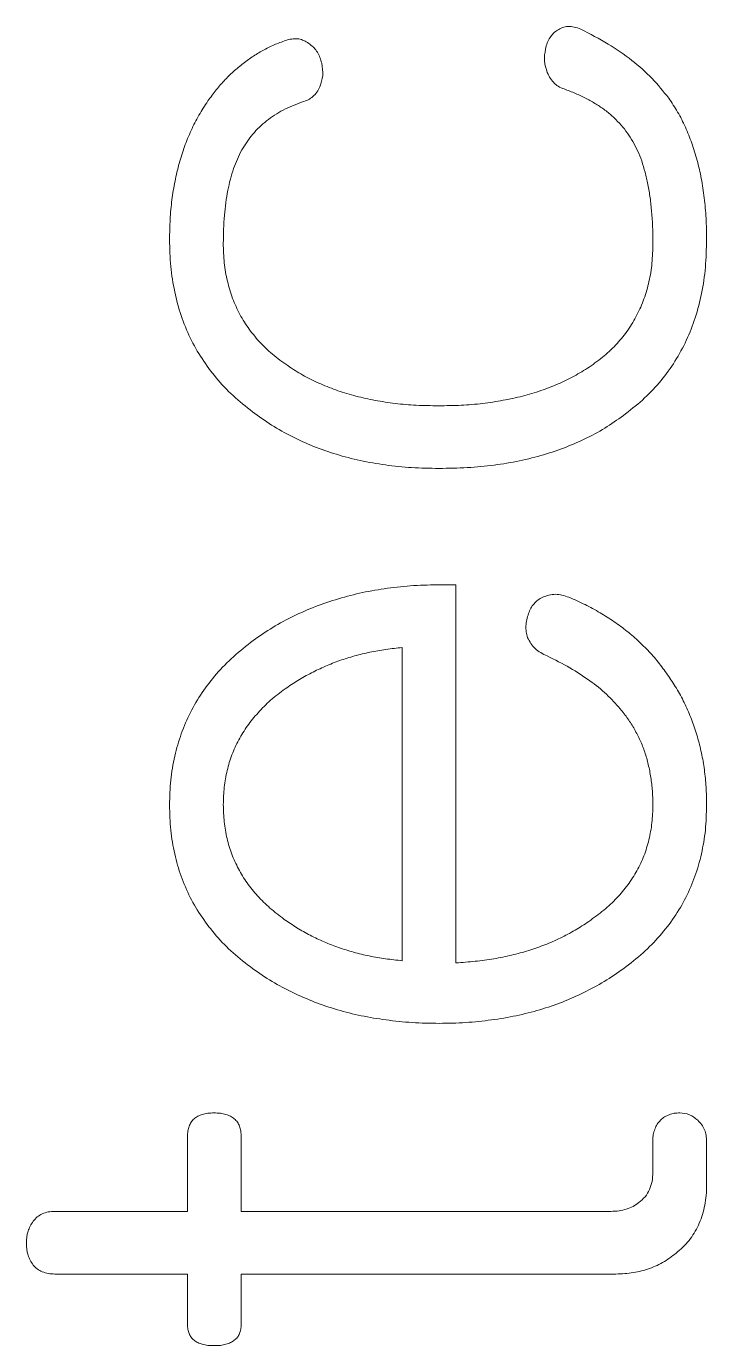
# Model space of a CAD drawing. Header units: millimetres. Extents: x 60229 to 91621, y 21923 to 36546.
# Drawn here: x 69866.133 to 69867.838, y 30043.022 to 30046.328 of the extents above; entities that cross this region are included whole.
import ezdxf

# ---------------------------------------------------------------- set-up
doc = ezdxf.new("R2010")
doc.units = ezdxf.units.MM

# ---------------------------------------------------------------- blocks, each defined once
blk = doc.blocks.new('PS2-40S3P40G-DM')
at = {"color": 7, "linetype": 'Continuous', "lineweight": 0}
for p, q in [((14.6325, 32.402), (14.5943, 32.402)), ((14.6325, 31.4546), (14.6325, 32.402)), ((14.498, 32.245), (14.498, 31.4599)), ((13.9596, 31.0193), (13.9596, 30.8318)), ((14.0942, 30.8318), (14.0942, 31.0193)), ((15.126, 31.0095), (15.126, 30.9296)), ((15.2606, 30.8977), (15.2606, 31.0067)), ((13.9596, 30.8318), (13.6273, 30.8318)), ((15.0209, 30.8318), (14.0942, 30.8318)), ((13.6273, 30.6748), (13.9596, 30.6748)), ((13.9596, 30.6748), (13.9596, 30.5489)), ((14.0942, 30.5489), (14.0942, 30.6748)), ((14.0942, 30.6748), (15.0335, 30.6748))]:
    blk.add_line(p, q, dxfattribs=at)
for points, knots in [([(14.8569, 33.7447), (14.8582, 33.7499), (14.8606, 33.7599), (14.8677, 33.773), (14.8758, 33.7844), (14.8833, 33.7895), (14.887, 33.792)], [0, 0, 0, 0, 0.278941, 0.531818, 0.770172, 1, 1, 1, 1]), ([(14.8569, 33.7447), (14.8582, 33.7499), (14.8606, 33.7599), (14.8677, 33.773), (14.8758, 33.7844), (14.8833, 33.7895), (14.887, 33.792)], [0, 0, 0, 0, 0.278941, 0.531818, 0.770172, 1, 1, 1, 1]), ([(14.887, 33.792), (14.891, 33.7944), (14.8991, 33.7992), (14.9136, 33.8019), (14.9293, 33.8002), (14.9396, 33.7965), (14.9452, 33.7945)], [0, 0, 0, 0, 0.226681, 0.461626, 0.710356, 1, 1, 1, 1]), ([(14.887, 33.792), (14.891, 33.7944), (14.8991, 33.7992), (14.9136, 33.8019), (14.9293, 33.8002), (14.9396, 33.7965), (14.9452, 33.7945)], [0, 0, 0, 0, 0.226681, 0.461626, 0.710356, 1, 1, 1, 1]), ([(14.9452, 33.7945), (14.9684, 33.7825), (15.013, 33.7594), (15.0731, 33.718), (15.1246, 33.6729), (15.1522, 33.6385), (15.1656, 33.6217)], [0, 0, 0, 0, 0.276796, 0.532602, 0.772244, 1, 1, 1, 1]), ([(14.9452, 33.7945), (14.9684, 33.7825), (15.013, 33.7594), (15.0731, 33.718), (15.1246, 33.6729), (15.1522, 33.6385), (15.1656, 33.6217)], [0, 0, 0, 0, 0.276796, 0.532602, 0.772244, 1, 1, 1, 1]), ([(14.0108, 33.6147), (14.0177, 33.624), (14.0313, 33.6425), (14.0536, 33.6679), (14.0772, 33.691), (14.1023, 33.7112), (14.1281, 33.7297), (14.1555, 33.745), (14.1837, 33.7587), (14.2037, 33.7653), (14.2137, 33.7686)], [0, 0, 0, 0, 0.134048, 0.265231, 0.39137, 0.515252, 0.637464, 0.757301, 0.878199, 1, 1, 1, 1]), ([(14.0108, 33.6147), (14.0177, 33.624), (14.0313, 33.6425), (14.0536, 33.6679), (14.0772, 33.691), (14.1023, 33.7112), (14.1281, 33.7297), (14.1555, 33.745), (14.1837, 33.7587), (14.2037, 33.7653), (14.2137, 33.7686)], [0, 0, 0, 0, 0.134048, 0.265231, 0.39137, 0.515252, 0.637464, 0.757301, 0.878199, 1, 1, 1, 1]), ([(14.2137, 33.7686), (14.2185, 33.7693), (14.2278, 33.7708), (14.2419, 33.77), (14.2548, 33.7647), (14.2624, 33.7594), (14.2663, 33.7566)], [0, 0, 0, 0, 0.258889, 0.5040605, 0.7461682, 1, 1, 1, 1]), ([(14.2137, 33.7686), (14.2185, 33.7693), (14.2278, 33.7708), (14.2419, 33.77), (14.2548, 33.7647), (14.2624, 33.7594), (14.2663, 33.7566)], [0, 0, 0, 0, 0.258889, 0.5040605, 0.7461682, 1, 1, 1, 1]), ([(14.2663, 33.7566), (14.2699, 33.7537), (14.2772, 33.748), (14.2858, 33.7367), (14.292, 33.7236), (14.2947, 33.7142), (14.2961, 33.7093)], [0, 0, 0, 0, 0.24346, 0.483889, 0.736224, 1, 1, 1, 1]), ([(14.2663, 33.7566), (14.2699, 33.7537), (14.2772, 33.748), (14.2858, 33.7367), (14.292, 33.7236), (14.2947, 33.7142), (14.2961, 33.7093)], [0, 0, 0, 0, 0.24346, 0.483889, 0.736224, 1, 1, 1, 1]), ([(14.8614, 33.6858), (14.8583, 33.6955), (14.852, 33.7147), (14.8553, 33.7347), (14.8569, 33.7447)], [0, 0, 0, 0, 0.5002575, 1, 1, 1, 1]), ([(14.8614, 33.6858), (14.8583, 33.6955), (14.852, 33.7147), (14.8553, 33.7347), (14.8569, 33.7447)], [0, 0, 0, 0, 0.5002575, 1, 1, 1, 1]), ([(14.2961, 33.7093), (14.2978, 33.6989), (14.301, 33.6787), (14.2946, 33.6594), (14.2915, 33.6501)], [0, 0, 0, 0, 0.519835, 1, 1, 1, 1]), ([(14.2961, 33.7093), (14.2978, 33.6989), (14.301, 33.6787), (14.2946, 33.6594), (14.2915, 33.6501)], [0, 0, 0, 0, 0.519835, 1, 1, 1, 1]), ([(14.907, 33.6431), (14.902, 33.645), (14.8921, 33.6487), (14.8791, 33.6581), (14.8687, 33.6708), (14.8639, 33.6807), (14.8614, 33.6858)], [0, 0, 0, 0, 0.247909, 0.488834, 0.735434, 1, 1, 1, 1]), ([(14.907, 33.6431), (14.902, 33.645), (14.8921, 33.6487), (14.8791, 33.6581), (14.8687, 33.6708), (14.8639, 33.6807), (14.8614, 33.6858)], [0, 0, 0, 0, 0.247909, 0.488834, 0.735434, 1, 1, 1, 1]), ([(14.2915, 33.6501), (14.2892, 33.6454), (14.2846, 33.6363), (14.2744, 33.6252), (14.2621, 33.6167), (14.2526, 33.6137), (14.2477, 33.6122)], [0, 0, 0, 0, 0.261462, 0.505383, 0.745074, 1, 1, 1, 1]), ([(14.2915, 33.6501), (14.2892, 33.6454), (14.2846, 33.6363), (14.2744, 33.6252), (14.2621, 33.6167), (14.2526, 33.6137), (14.2477, 33.6122)], [0, 0, 0, 0, 0.261462, 0.505383, 0.745074, 1, 1, 1, 1]), ([(15.0759, 33.513), (15.0715, 33.5201), (15.0626, 33.5344), (15.0468, 33.5544), (15.0286, 33.5727), (15.0088, 33.59), (14.9864, 33.6055), (14.9618, 33.6192), (14.9355, 33.6326), (14.9166, 33.6395), (14.907, 33.6431)], [0, 0, 0, 0, 0.115179, 0.232066, 0.349295, 0.470277, 0.593959, 0.723722, 0.858326, 1, 1, 1, 1]), ([(15.0759, 33.513), (15.0715, 33.5201), (15.0626, 33.5344), (15.0468, 33.5544), (15.0286, 33.5727), (15.0088, 33.59), (14.9864, 33.6055), (14.9618, 33.6192), (14.9355, 33.6326), (14.9166, 33.6395), (14.907, 33.6431)], [0, 0, 0, 0, 0.115179, 0.232066, 0.349295, 0.470277, 0.593959, 0.723722, 0.858326, 1, 1, 1, 1]), ([(13.9147, 33.267), (13.915, 33.284), (13.9155, 33.3173), (13.92, 33.3663), (13.9278, 33.4131), (13.9383, 33.4577), (13.9516, 33.5004), (13.968, 33.5407), (13.9877, 33.5789), (14.0031, 33.6028), (14.0108, 33.6147)], [0, 0, 0, 0, 0.138817, 0.273372, 0.402382, 0.527265, 0.648637, 0.767528, 0.883951, 1, 1, 1, 1]), ([(13.9147, 33.267), (13.915, 33.284), (13.9155, 33.3173), (13.92, 33.3663), (13.9278, 33.4131), (13.9383, 33.4577), (13.9516, 33.5004), (13.968, 33.5407), (13.9877, 33.5789), (14.0031, 33.6028), (14.0108, 33.6147)], [0, 0, 0, 0, 0.138817, 0.273372, 0.402382, 0.527265, 0.648637, 0.767528, 0.883951, 1, 1, 1, 1]), ([(14.2477, 33.6122), (14.2313, 33.6059), (14.1995, 33.5937), (14.1575, 33.5659), (14.1216, 33.5325), (14.1043, 33.5053), (14.0956, 33.4917)], [0, 0, 0, 0, 0.265133, 0.514044, 0.756431, 1, 1, 1, 1]), ([(14.2477, 33.6122), (14.2313, 33.6059), (14.1995, 33.5937), (14.1575, 33.5659), (14.1216, 33.5325), (14.1043, 33.5053), (14.0956, 33.4917)], [0, 0, 0, 0, 0.265133, 0.514044, 0.756431, 1, 1, 1, 1]), ([(15.1656, 33.6217), (15.1734, 33.6102), (15.1889, 33.5869), (15.2081, 33.549), (15.2242, 33.5085), (15.2374, 33.4653), (15.2481, 33.4196), (15.2552, 33.371), (15.26, 33.3199), (15.2604, 33.2849), (15.2606, 33.267)], [0, 0, 0, 0, 0.1115574, 0.2246006, 0.3409803, 0.4619429, 0.5873032, 0.718463, 0.8561896, 1, 1, 1, 1]), ([(15.1656, 33.6217), (15.1734, 33.6102), (15.1889, 33.5869), (15.2081, 33.549), (15.2242, 33.5085), (15.2374, 33.4653), (15.2481, 33.4196), (15.2552, 33.371), (15.26, 33.3199), (15.2604, 33.2849), (15.2606, 33.267)], [0, 0, 0, 0, 0.1115574, 0.2246006, 0.3409803, 0.4619429, 0.5873032, 0.718463, 0.8561896, 1, 1, 1, 1]), ([(14.0956, 33.4917), (14.0883, 33.4763), (14.0729, 33.444), (14.0595, 33.3885), (14.0506, 33.3257), (14.0498, 33.2811), (14.0493, 33.2575)], [0, 0, 0, 0, 0.211104, 0.444372, 0.70733, 1, 1, 1, 1]), ([(14.0956, 33.4917), (14.0883, 33.4763), (14.0729, 33.444), (14.0595, 33.3885), (14.0506, 33.3257), (14.0498, 33.2811), (14.0493, 33.2575)], [0, 0, 0, 0, 0.211104, 0.444372, 0.70733, 1, 1, 1, 1]), ([(15.126, 33.2575), (15.1259, 33.2711), (15.1258, 33.2974), (15.1232, 33.3356), (15.1195, 33.3715), (15.1139, 33.4047), (15.1068, 33.4355), (15.0986, 33.4638), (15.0885, 33.4897), (15.08, 33.5054), (15.0759, 33.513)], [0, 0, 0, 0, 0.154543, 0.300037, 0.436696, 0.565024, 0.683937, 0.796471, 0.901104, 1, 1, 1, 1]), ([(15.126, 33.2575), (15.1259, 33.2711), (15.1258, 33.2974), (15.1232, 33.3356), (15.1195, 33.3715), (15.1139, 33.4047), (15.1068, 33.4355), (15.0986, 33.4638), (15.0885, 33.4897), (15.08, 33.5054), (15.0759, 33.513)], [0, 0, 0, 0, 0.154543, 0.300037, 0.436696, 0.565024, 0.683937, 0.796471, 0.901104, 1, 1, 1, 1]), ([(14.1226, 32.8355), (14.106, 32.8487), (14.0735, 32.8746), (14.031, 32.9194), (13.9952, 32.968), (13.9653, 33.0203), (13.9425, 33.0767), (13.9265, 33.1368), (13.9163, 33.2007), (13.9153, 33.2445), (13.9147, 33.267)], [0, 0, 0, 0, 0.127406, 0.249855, 0.370618, 0.490376, 0.611909, 0.735846, 0.864736, 1, 1, 1, 1]), ([(14.1226, 32.8355), (14.106, 32.8487), (14.0735, 32.8746), (14.031, 32.9194), (13.9952, 32.968), (13.9653, 33.0203), (13.9425, 33.0767), (13.9265, 33.1368), (13.9163, 33.2007), (13.9153, 33.2445), (13.9147, 33.267)], [0, 0, 0, 0, 0.127406, 0.249855, 0.370618, 0.490376, 0.611909, 0.735846, 0.864736, 1, 1, 1, 1]), ([(15.2606, 33.267), (15.2601, 33.2438), (15.259, 33.1987), (15.2493, 33.1331), (15.2337, 33.0716), (15.2111, 33.0146), (15.1825, 32.9616), (15.1472, 32.9133), (15.106, 32.8686), (15.074, 32.8434), (15.0577, 32.8306)], [0, 0, 0, 0, 0.138788, 0.270395, 0.396243, 0.518211, 0.636964, 0.756299, 0.876187, 1, 1, 1, 1]), ([(15.2606, 33.267), (15.2601, 33.2438), (15.259, 33.1987), (15.2493, 33.1331), (15.2337, 33.0716), (15.2111, 33.0146), (15.1825, 32.9616), (15.1472, 32.9133), (15.106, 32.8686), (15.074, 32.8434), (15.0577, 32.8306)], [0, 0, 0, 0, 0.138788, 0.270395, 0.396243, 0.518211, 0.636964, 0.756299, 0.876187, 1, 1, 1, 1]), ([(14.0493, 33.2575), (14.0497, 33.2413), (14.0505, 33.2094), (14.0589, 33.1632), (14.0718, 33.1197), (14.0901, 33.0791), (14.1139, 33.0416), (14.1426, 33.0069), (14.1768, 32.9752), (14.2026, 32.957), (14.2158, 32.9477)], [0, 0, 0, 0, 0.1325865, 0.2592928, 0.3816558, 0.5018902, 0.6213522, 0.742474, 0.8685305, 1, 1, 1, 1]), ([(14.0493, 33.2575), (14.0497, 33.2413), (14.0505, 33.2094), (14.0589, 33.1632), (14.0718, 33.1197), (14.0901, 33.0791), (14.1139, 33.0416), (14.1426, 33.0069), (14.1768, 32.9752), (14.2026, 32.957), (14.2158, 32.9477)], [0, 0, 0, 0, 0.1325865, 0.2592928, 0.3816558, 0.5018902, 0.6213522, 0.742474, 0.8685305, 1, 1, 1, 1]), ([(14.9666, 32.9477), (14.9793, 32.9567), (15.0043, 32.9744), (15.0366, 33.0061), (15.0646, 33.0403), (15.0868, 33.078), (15.1047, 33.1186), (15.1172, 33.1622), (15.1247, 33.2089), (15.1256, 33.241), (15.126, 33.2575)], [0, 0, 0, 0, 0.128562, 0.251738, 0.371515, 0.491492, 0.611281, 0.735531, 0.86415, 1, 1, 1, 1]), ([(14.9666, 32.9477), (14.9793, 32.9567), (15.0043, 32.9744), (15.0366, 33.0061), (15.0646, 33.0403), (15.0868, 33.078), (15.1047, 33.1186), (15.1172, 33.1622), (15.1247, 33.2089), (15.1256, 33.241), (15.126, 33.2575)], [0, 0, 0, 0, 0.128562, 0.251738, 0.371515, 0.491492, 0.611281, 0.735531, 0.86415, 1, 1, 1, 1]), ([(14.2158, 32.9477), (14.2282, 32.9399), (14.2531, 32.924), (14.2938, 32.9047), (14.3367, 32.8876), (14.3822, 32.8741), (14.4302, 32.8636), (14.4807, 32.8559), (14.5339, 32.8513), (14.5701, 32.8509), (14.5887, 32.8506)], [0, 0, 0, 0, 0.1122347, 0.2269027, 0.3444331, 0.466106, 0.5909574, 0.7215474, 0.8574157, 1, 1, 1, 1]), ([(14.2158, 32.9477), (14.2282, 32.9399), (14.2531, 32.924), (14.2938, 32.9047), (14.3367, 32.8876), (14.3822, 32.8741), (14.4302, 32.8636), (14.4807, 32.8559), (14.5339, 32.8513), (14.5701, 32.8509), (14.5887, 32.8506)], [0, 0, 0, 0, 0.1122347, 0.2269027, 0.3444331, 0.466106, 0.5909574, 0.7215474, 0.8574157, 1, 1, 1, 1]), ([(14.5887, 32.8506), (14.6077, 32.8509), (14.6447, 32.8513), (14.6988, 32.8559), (14.7501, 32.8637), (14.7989, 32.874), (14.845, 32.8877), (14.8882, 32.9046), (14.9289, 32.9241), (14.9541, 32.9399), (14.9666, 32.9477)], [0, 0, 0, 0, 0.143518, 0.280392, 0.411155, 0.537094, 0.658146, 0.775081, 0.888363, 1, 1, 1, 1]), ([(14.5887, 32.8506), (14.6077, 32.8509), (14.6447, 32.8513), (14.6988, 32.8559), (14.7501, 32.8637), (14.7989, 32.874), (14.845, 32.8877), (14.8882, 32.9046), (14.9289, 32.9241), (14.9541, 32.9399), (14.9666, 32.9477)], [0, 0, 0, 0, 0.143518, 0.280392, 0.411155, 0.537094, 0.658146, 0.775081, 0.888363, 1, 1, 1, 1]), ([(14.5901, 32.6936), (14.5672, 32.694), (14.5222, 32.6947), (14.4561, 32.7015), (14.3931, 32.7126), (14.333, 32.7281), (14.2758, 32.7479), (14.2216, 32.7728), (14.17, 32.8012), (14.1384, 32.8241), (14.1226, 32.8355)], [0, 0, 0, 0, 0.138143, 0.271261, 0.400056, 0.523764, 0.645413, 0.764585, 0.882552, 1, 1, 1, 1]), ([(14.5901, 32.6936), (14.5672, 32.694), (14.5222, 32.6947), (14.4561, 32.7015), (14.3931, 32.7126), (14.333, 32.7281), (14.2758, 32.7479), (14.2216, 32.7728), (14.17, 32.8012), (14.1384, 32.8241), (14.1226, 32.8355)], [0, 0, 0, 0, 0.138143, 0.271261, 0.400056, 0.523764, 0.645413, 0.764585, 0.882552, 1, 1, 1, 1]), ([(15.0577, 32.8306), (15.0425, 32.8196), (15.012, 32.7974), (14.9619, 32.7697), (14.9086, 32.7463), (14.8517, 32.7269), (14.7913, 32.7119), (14.7274, 32.7011), (14.6599, 32.6948), (14.6137, 32.694), (14.5901, 32.6936)], [0, 0, 0, 0, 0.113659, 0.227831, 0.345173, 0.465358, 0.5906, 0.721018, 0.857243, 1, 1, 1, 1]), ([(15.0577, 32.8306), (15.0425, 32.8196), (15.012, 32.7974), (14.9619, 32.7697), (14.9086, 32.7463), (14.8517, 32.7269), (14.7913, 32.7119), (14.7274, 32.7011), (14.6599, 32.6948), (14.6137, 32.694), (14.5901, 32.6936)], [0, 0, 0, 0, 0.113659, 0.227831, 0.345173, 0.465358, 0.5906, 0.721018, 0.857243, 1, 1, 1, 1]), ([(14.5943, 32.402), (14.5717, 32.4016), (14.527, 32.4009), (14.4614, 32.394), (14.3984, 32.3833), (14.338, 32.3678), (14.2803, 32.3482), (14.2253, 32.3242), (14.1728, 32.2961), (14.1403, 32.2735), (14.124, 32.2621)], [0, 0, 0, 0, 0.136321, 0.268338, 0.39593, 0.520625, 0.642341, 0.761864, 0.880979, 1, 1, 1, 1]), ([(14.5943, 32.402), (14.5717, 32.4016), (14.527, 32.4009), (14.4614, 32.394), (14.3984, 32.3833), (14.338, 32.3678), (14.2803, 32.3482), (14.2253, 32.3242), (14.1728, 32.2961), (14.1403, 32.2735), (14.124, 32.2621)], [0, 0, 0, 0, 0.136321, 0.268338, 0.39593, 0.520625, 0.642341, 0.761864, 0.880979, 1, 1, 1, 1]), ([(14.8498, 32.3708), (14.8457, 32.3687), (14.8375, 32.3644), (14.8279, 32.3545), (14.8193, 32.3433), (14.8161, 32.3344), (14.8144, 32.3298)], [0, 0, 0, 0, 0.248116, 0.49278, 0.740657, 1, 1, 1, 1]), ([(14.8498, 32.3708), (14.8457, 32.3687), (14.8375, 32.3644), (14.8279, 32.3545), (14.8193, 32.3433), (14.8161, 32.3344), (14.8144, 32.3298)], [0, 0, 0, 0, 0.248116, 0.49278, 0.740657, 1, 1, 1, 1]), ([(14.9157, 32.3708), (14.91, 32.3727), (14.8989, 32.3764), (14.8818, 32.3789), (14.8652, 32.3767), (14.8549, 32.3728), (14.8498, 32.3708)], [0, 0, 0, 0, 0.269844, 0.514771, 0.759698, 1, 1, 1, 1]), ([(14.9157, 32.3708), (14.91, 32.3727), (14.8989, 32.3764), (14.8818, 32.3789), (14.8652, 32.3767), (14.8549, 32.3728), (14.8498, 32.3708)], [0, 0, 0, 0, 0.269844, 0.514771, 0.759698, 1, 1, 1, 1]), ([(15.1684, 32.1682), (15.1609, 32.1791), (15.1459, 32.2007), (15.1205, 32.2311), (15.0921, 32.2591), (15.0619, 32.2858), (15.0289, 32.3101), (14.9936, 32.3324), (14.9558, 32.353), (14.9293, 32.3648), (14.9157, 32.3708)], [0, 0, 0, 0, 0.120742, 0.240348, 0.360995, 0.484184, 0.607673, 0.735181, 0.864969, 1, 1, 1, 1]), ([(15.1684, 32.1682), (15.1609, 32.1791), (15.1459, 32.2007), (15.1205, 32.2311), (15.0921, 32.2591), (15.0619, 32.2858), (15.0289, 32.3101), (14.9936, 32.3324), (14.9558, 32.353), (14.9293, 32.3648), (14.9157, 32.3708)], [0, 0, 0, 0, 0.120742, 0.240348, 0.360995, 0.484184, 0.607673, 0.735181, 0.864969, 1, 1, 1, 1]), ([(14.8144, 32.3298), (14.8128, 32.3247), (14.8095, 32.3147), (14.8074, 32.2993), (14.8079, 32.284), (14.8106, 32.2744), (14.812, 32.2695)], [0, 0, 0, 0, 0.261412, 0.514432, 0.754007, 1, 1, 1, 1]), ([(14.8144, 32.3298), (14.8128, 32.3247), (14.8095, 32.3147), (14.8074, 32.2993), (14.8079, 32.284), (14.8106, 32.2744), (14.812, 32.2695)], [0, 0, 0, 0, 0.261412, 0.514432, 0.754007, 1, 1, 1, 1]), ([(14.812, 32.2695), (14.8146, 32.2645), (14.8198, 32.2545), (14.8309, 32.2416), (14.845, 32.2313), (14.8556, 32.2262), (14.8611, 32.2236)], [0, 0, 0, 0, 0.246343, 0.488278, 0.735777, 1, 1, 1, 1]), ([(14.812, 32.2695), (14.8146, 32.2645), (14.8198, 32.2545), (14.8309, 32.2416), (14.845, 32.2313), (14.8556, 32.2262), (14.8611, 32.2236)], [0, 0, 0, 0, 0.246343, 0.488278, 0.735777, 1, 1, 1, 1]), ([(14.124, 32.2621), (14.1073, 32.2491), (14.0748, 32.2235), (14.0318, 32.1798), (13.9957, 32.1328), (13.9658, 32.0826), (13.9431, 32.0289), (13.9263, 31.9722), (13.9164, 31.9121), (13.9153, 31.8709), (13.9147, 31.85)], [0, 0, 0, 0, 0.132025, 0.257756, 0.380916, 0.501142, 0.621608, 0.743128, 0.869396, 1, 1, 1, 1]), ([(14.124, 32.2621), (14.1073, 32.2491), (14.0748, 32.2235), (14.0318, 32.1798), (13.9957, 32.1328), (13.9658, 32.0826), (13.9431, 32.0289), (13.9263, 31.9722), (13.9164, 31.9121), (13.9153, 31.8709), (13.9147, 31.85)], [0, 0, 0, 0, 0.132025, 0.257756, 0.380916, 0.501142, 0.621608, 0.743128, 0.869396, 1, 1, 1, 1]), ([(14.2042, 32.1412), (14.2149, 32.1484), (14.2362, 32.1627), (14.27, 32.1817), (14.3051, 32.198), (14.3411, 32.2126), (14.3786, 32.224), (14.4172, 32.2336), (14.4571, 32.2405), (14.4843, 32.2435), (14.498, 32.245)], [0, 0, 0, 0, 0.12215, 0.244643, 0.367524, 0.490813, 0.614276, 0.740239, 0.868955, 1, 1, 1, 1]), ([(14.2042, 32.1412), (14.2149, 32.1484), (14.2362, 32.1627), (14.27, 32.1817), (14.3051, 32.198), (14.3411, 32.2126), (14.3786, 32.224), (14.4172, 32.2336), (14.4571, 32.2405), (14.4843, 32.2435), (14.498, 32.245)], [0, 0, 0, 0, 0.12215, 0.244643, 0.367524, 0.490813, 0.614276, 0.740239, 0.868955, 1, 1, 1, 1]), ([(14.8611, 32.2236), (14.8803, 32.214), (14.9173, 32.1957), (14.967, 32.1633), (15.0098, 32.1295), (15.0329, 32.1036), (15.044, 32.0911)], [0, 0, 0, 0, 0.283056, 0.54358, 0.779971, 1, 1, 1, 1]), ([(14.8611, 32.2236), (14.8803, 32.214), (14.9173, 32.1957), (14.967, 32.1633), (15.0098, 32.1295), (15.0329, 32.1036), (15.044, 32.0911)], [0, 0, 0, 0, 0.283056, 0.54358, 0.779971, 1, 1, 1, 1]), ([(15.2606, 31.85), (15.2604, 31.8651), (15.2598, 31.8947), (15.2556, 31.9384), (15.2482, 31.9805), (15.2381, 32.0212), (15.2251, 32.0604), (15.2092, 32.0979), (15.1908, 32.1343), (15.1759, 32.1569), (15.1684, 32.1682)], [0, 0, 0, 0, 0.134451, 0.264232, 0.391143, 0.515705, 0.637595, 0.758519, 0.879192, 1, 1, 1, 1]), ([(15.2606, 31.85), (15.2604, 31.8651), (15.2598, 31.8947), (15.2556, 31.9384), (15.2482, 31.9805), (15.2381, 32.0212), (15.2251, 32.0604), (15.2092, 32.0979), (15.1908, 32.1343), (15.1759, 32.1569), (15.1684, 32.1682)], [0, 0, 0, 0, 0.134451, 0.264232, 0.391143, 0.515705, 0.637595, 0.758519, 0.879192, 1, 1, 1, 1]), ([(14.0493, 31.8514), (14.0498, 31.8659), (14.0507, 31.8945), (14.0583, 31.9363), (14.0701, 31.9762), (14.0875, 32.0137), (14.1094, 32.0492), (14.1365, 32.0821), (14.1676, 32.1139), (14.1918, 32.132), (14.2042, 32.1412)], [0, 0, 0, 0, 0.1271715, 0.2509039, 0.3707538, 0.491258, 0.6117361, 0.7355108, 0.8643899, 1, 1, 1, 1]), ([(14.0493, 31.8514), (14.0498, 31.8659), (14.0507, 31.8945), (14.0583, 31.9363), (14.0701, 31.9762), (14.0875, 32.0137), (14.1094, 32.0492), (14.1365, 32.0821), (14.1676, 32.1139), (14.1918, 32.132), (14.2042, 32.1412)], [0, 0, 0, 0, 0.1271715, 0.2509039, 0.3707538, 0.491258, 0.6117361, 0.7355108, 0.8643899, 1, 1, 1, 1]), ([(15.044, 32.0911), (15.0506, 32.0829), (15.0638, 32.0667), (15.0802, 32.04), (15.0946, 32.0122), (15.1064, 31.9827), (15.1149, 31.9515), (15.1213, 31.919), (15.1252, 31.885), (15.1257, 31.8618), (15.126, 31.85)], [0, 0, 0, 0, 0.12097, 0.240187, 0.361269, 0.481577, 0.606094, 0.732362, 0.863853, 1, 1, 1, 1]), ([(15.044, 32.0911), (15.0506, 32.0829), (15.0638, 32.0667), (15.0802, 32.04), (15.0946, 32.0122), (15.1064, 31.9827), (15.1149, 31.9515), (15.1213, 31.919), (15.1252, 31.885), (15.1257, 31.8618), (15.126, 31.85)], [0, 0, 0, 0, 0.12097, 0.240187, 0.361269, 0.481577, 0.606094, 0.732362, 0.863853, 1, 1, 1, 1]), ([(13.9147, 31.85), (13.9153, 31.829), (13.9164, 31.7879), (13.9265, 31.7281), (13.9425, 31.6714), (13.9655, 31.618), (13.9952, 31.568), (14.0313, 31.5215), (14.0736, 31.4782), (14.106, 31.4531), (14.1226, 31.4402)], [0, 0, 0, 0, 0.131353, 0.257624, 0.379636, 0.500121, 0.621037, 0.743296, 0.868712, 1, 1, 1, 1]), ([(13.9147, 31.85), (13.9153, 31.829), (13.9164, 31.7879), (13.9265, 31.7281), (13.9425, 31.6714), (13.9655, 31.618), (13.9952, 31.568), (14.0313, 31.5215), (14.0736, 31.4782), (14.106, 31.4531), (14.1226, 31.4402)], [0, 0, 0, 0, 0.131353, 0.257624, 0.379636, 0.500121, 0.621037, 0.743296, 0.868712, 1, 1, 1, 1]), ([(14.2021, 31.5636), (14.19, 31.5728), (14.1663, 31.5908), (14.135, 31.6215), (14.1083, 31.6543), (14.087, 31.6896), (14.0697, 31.7268), (14.0579, 31.7664), (14.0508, 31.8082), (14.0498, 31.8369), (14.0493, 31.8514)], [0, 0, 0, 0, 0.134461, 0.262943, 0.386279, 0.507203, 0.626386, 0.747217, 0.871787, 1, 1, 1, 1]), ([(14.2021, 31.5636), (14.19, 31.5728), (14.1663, 31.5908), (14.135, 31.6215), (14.1083, 31.6543), (14.087, 31.6896), (14.0697, 31.7268), (14.0579, 31.7664), (14.0508, 31.8082), (14.0498, 31.8369), (14.0493, 31.8514)], [0, 0, 0, 0, 0.134461, 0.262943, 0.386279, 0.507203, 0.626386, 0.747217, 0.871787, 1, 1, 1, 1]), ([(15.126, 31.85), (15.1256, 31.8351), (15.1248, 31.8058), (15.1167, 31.7633), (15.1046, 31.7229), (15.0868, 31.6849), (15.0638, 31.6494), (15.0359, 31.6163), (15.003, 31.5855), (14.9782, 31.5676), (14.9655, 31.5584)], [0, 0, 0, 0, 0.128221, 0.252199, 0.372414, 0.491475, 0.612554, 0.736335, 0.864714, 1, 1, 1, 1]), ([(15.126, 31.85), (15.1256, 31.8351), (15.1248, 31.8058), (15.1167, 31.7633), (15.1046, 31.7229), (15.0868, 31.6849), (15.0638, 31.6494), (15.0359, 31.6163), (15.003, 31.5855), (14.9782, 31.5676), (14.9655, 31.5584)], [0, 0, 0, 0, 0.128221, 0.252199, 0.372414, 0.491475, 0.612554, 0.736335, 0.864714, 1, 1, 1, 1]), ([(15.0528, 31.4402), (15.0693, 31.4531), (15.1017, 31.4782), (15.1441, 31.5215), (15.1802, 31.568), (15.2098, 31.618), (15.2328, 31.6714), (15.2488, 31.7281), (15.259, 31.7879), (15.2601, 31.829), (15.2606, 31.85)], [0, 0, 0, 0, 0.131288, 0.256704, 0.378963, 0.499879, 0.620364, 0.742376, 0.868647, 1, 1, 1, 1]), ([(15.0528, 31.4402), (15.0693, 31.4531), (15.1017, 31.4782), (15.1441, 31.5215), (15.1802, 31.568), (15.2098, 31.618), (15.2328, 31.6714), (15.2488, 31.7281), (15.259, 31.7879), (15.2601, 31.829), (15.2606, 31.85)], [0, 0, 0, 0, 0.131288, 0.256704, 0.378963, 0.499879, 0.620364, 0.742376, 0.868647, 1, 1, 1, 1]), ([(14.498, 31.4599), (14.4839, 31.4614), (14.4562, 31.4643), (14.4154, 31.4713), (14.3762, 31.4807), (14.3385, 31.4928), (14.302, 31.5066), (14.2672, 31.5233), (14.2338, 31.5421), (14.2127, 31.5565), (14.2021, 31.5636)], [0, 0, 0, 0, 0.1334521, 0.2634772, 0.3907375, 0.5147541, 0.6378375, 0.7588917, 0.8795977, 1, 1, 1, 1]), ([(14.498, 31.4599), (14.4839, 31.4614), (14.4562, 31.4643), (14.4154, 31.4713), (14.3762, 31.4807), (14.3385, 31.4928), (14.302, 31.5066), (14.2672, 31.5233), (14.2338, 31.5421), (14.2127, 31.5565), (14.2021, 31.5636)], [0, 0, 0, 0, 0.1334521, 0.2634772, 0.3907375, 0.5147541, 0.6378375, 0.7588917, 0.8795977, 1, 1, 1, 1]), ([(14.9655, 31.5584), (14.9541, 31.5508), (14.931, 31.5356), (14.8941, 31.5161), (14.8553, 31.4993), (14.8146, 31.4848), (14.7718, 31.4734), (14.7271, 31.4641), (14.6805, 31.4579), (14.6487, 31.4557), (14.6325, 31.4546)], [0, 0, 0, 0, 0.116407, 0.234455, 0.353512, 0.47556, 0.600934, 0.729531, 0.86267, 1, 1, 1, 1]), ([(14.9655, 31.5584), (14.9541, 31.5508), (14.931, 31.5356), (14.8941, 31.5161), (14.8553, 31.4993), (14.8146, 31.4848), (14.7718, 31.4734), (14.7271, 31.4641), (14.6805, 31.4579), (14.6487, 31.4557), (14.6325, 31.4546)], [0, 0, 0, 0, 0.116407, 0.234455, 0.353512, 0.47556, 0.600934, 0.729531, 0.86267, 1, 1, 1, 1]), ([(14.1226, 31.4402), (14.1387, 31.4292), (14.1711, 31.407), (14.2235, 31.3796), (14.2781, 31.3555), (14.3355, 31.3364), (14.3953, 31.3211), (14.458, 31.311), (14.5231, 31.3039), (14.5676, 31.3032), (14.5901, 31.3029)], [0, 0, 0, 0, 0.118523, 0.237218, 0.357618, 0.479329, 0.603393, 0.731105, 0.863386, 1, 1, 1, 1]), ([(14.1226, 31.4402), (14.1387, 31.4292), (14.1711, 31.407), (14.2235, 31.3796), (14.2781, 31.3555), (14.3355, 31.3364), (14.3953, 31.3211), (14.458, 31.311), (14.5231, 31.3039), (14.5676, 31.3032), (14.5901, 31.3029)], [0, 0, 0, 0, 0.118523, 0.237218, 0.357618, 0.479329, 0.603393, 0.731105, 0.863386, 1, 1, 1, 1]), ([(14.5901, 31.3029), (14.6125, 31.3032), (14.6564, 31.3039), (14.721, 31.311), (14.7832, 31.3211), (14.8426, 31.3364), (14.8993, 31.3554), (14.953, 31.3797), (15.0047, 31.4071), (15.0367, 31.4292), (15.0528, 31.4402)], [0, 0, 0, 0, 0.136473, 0.268577, 0.396787, 0.521327, 0.642831, 0.762404, 0.880957, 1, 1, 1, 1]), ([(14.5901, 31.3029), (14.6125, 31.3032), (14.6564, 31.3039), (14.721, 31.311), (14.7832, 31.3211), (14.8426, 31.3364), (14.8993, 31.3554), (14.953, 31.3797), (15.0047, 31.4071), (15.0367, 31.4292), (15.0528, 31.4402)], [0, 0, 0, 0, 0.136473, 0.268577, 0.396787, 0.521327, 0.642831, 0.762404, 0.880957, 1, 1, 1, 1]), ([(14.0258, 31.0785), (14.0207, 31.0783), (14.0109, 31.0779), (13.9972, 31.0753), (13.9856, 31.0705), (13.9758, 31.0644), (13.9687, 31.0554), (13.9633, 31.0451), (13.9601, 31.0328), (13.9598, 31.024), (13.9596, 31.0193)], [0, 0, 0, 0, 0.152035, 0.289282, 0.408352, 0.520219, 0.627917, 0.740472, 0.861719, 1, 1, 1, 1]), ([(14.0258, 31.0785), (14.0207, 31.0783), (14.0109, 31.0779), (13.9972, 31.0753), (13.9856, 31.0705), (13.9758, 31.0644), (13.9687, 31.0554), (13.9633, 31.0451), (13.9601, 31.0328), (13.9598, 31.024), (13.9596, 31.0193)], [0, 0, 0, 0, 0.152035, 0.289282, 0.408352, 0.520219, 0.627917, 0.740472, 0.861719, 1, 1, 1, 1]), ([(14.0942, 31.0193), (14.094, 31.024), (14.0937, 31.0328), (14.0905, 31.0451), (14.0852, 31.0557), (14.0773, 31.0642), (14.0674, 31.0708), (14.0553, 31.0751), (14.0413, 31.078), (14.0312, 31.0784), (14.0258, 31.0785)], [0, 0, 0, 0, 0.135858, 0.254981, 0.365564, 0.475835, 0.585741, 0.709028, 0.843869, 1, 1, 1, 1]), ([(14.0942, 31.0193), (14.094, 31.024), (14.0937, 31.0328), (14.0905, 31.0451), (14.0852, 31.0557), (14.0773, 31.0642), (14.0674, 31.0708), (14.0553, 31.0751), (14.0413, 31.078), (14.0312, 31.0784), (14.0258, 31.0785)], [0, 0, 0, 0, 0.135858, 0.254981, 0.365564, 0.475835, 0.585741, 0.709028, 0.843869, 1, 1, 1, 1]), ([(15.1933, 31.0785), (15.1887, 31.0784), (15.1798, 31.0781), (15.167, 31.0743), (15.1552, 31.0689), (15.1486, 31.0634), (15.1453, 31.0607)], [0, 0, 0, 0, 0.261547, 0.511379, 0.756604, 1, 1, 1, 1]), ([(15.1933, 31.0785), (15.1887, 31.0784), (15.1798, 31.0781), (15.167, 31.0743), (15.1552, 31.0689), (15.1486, 31.0634), (15.1453, 31.0607)], [0, 0, 0, 0, 0.261547, 0.511379, 0.756604, 1, 1, 1, 1]), ([(15.2389, 31.06), (15.2322, 31.0654), (15.2189, 31.0763), (15.2018, 31.0778), (15.1933, 31.0785)], [0, 0, 0, 0, 0.5031893, 1, 1, 1, 1]), ([(15.2389, 31.06), (15.2322, 31.0654), (15.2189, 31.0763), (15.2018, 31.0778), (15.1933, 31.0785)], [0, 0, 0, 0, 0.5031893, 1, 1, 1, 1]), ([(15.1453, 31.0607), (15.1423, 31.0573), (15.1363, 31.0505), (15.1307, 31.0379), (15.1263, 31.0243), (15.1261, 31.0146), (15.126, 31.0095)], [0, 0, 0, 0, 0.240127, 0.483325, 0.730586, 1, 1, 1, 1]), ([(15.1453, 31.0607), (15.1423, 31.0573), (15.1363, 31.0505), (15.1307, 31.0379), (15.1263, 31.0243), (15.1261, 31.0146), (15.126, 31.0095)], [0, 0, 0, 0, 0.240127, 0.483325, 0.730586, 1, 1, 1, 1]), ([(15.2606, 31.0067), (15.2603, 31.0119), (15.2598, 31.0219), (15.256, 31.0363), (15.2487, 31.0492), (15.2422, 31.0563), (15.2389, 31.06)], [0, 0, 0, 0, 0.261866, 0.50775, 0.751841, 1, 1, 1, 1]), ([(15.2606, 31.0067), (15.2603, 31.0119), (15.2598, 31.0219), (15.256, 31.0363), (15.2487, 31.0492), (15.2422, 31.0563), (15.2389, 31.06)], [0, 0, 0, 0, 0.261866, 0.50775, 0.751841, 1, 1, 1, 1]), ([(15.126, 30.9296), (15.1257, 30.9218), (15.1252, 30.907), (15.1179, 30.8863), (15.1073, 30.8677), (15.0964, 30.8585), (15.091, 30.8539)], [0, 0, 0, 0, 0.268454, 0.511839, 0.7536, 1, 1, 1, 1]), ([(15.126, 30.9296), (15.1257, 30.9218), (15.1252, 30.907), (15.1179, 30.8863), (15.1073, 30.8677), (15.0964, 30.8585), (15.091, 30.8539)], [0, 0, 0, 0, 0.268454, 0.511839, 0.7536, 1, 1, 1, 1]), ([(15.1881, 30.7305), (15.1939, 30.7356), (15.2055, 30.7457), (15.2204, 30.7631), (15.2325, 30.7822), (15.2429, 30.8024), (15.251, 30.8241), (15.2564, 30.8475), (15.2602, 30.8721), (15.2605, 30.889), (15.2606, 30.8977)], [0, 0, 0, 0, 0.123617, 0.243534, 0.363104, 0.481936, 0.604811, 0.730998, 0.862387, 1, 1, 1, 1]), ([(15.1881, 30.7305), (15.1939, 30.7356), (15.2055, 30.7457), (15.2204, 30.7631), (15.2325, 30.7822), (15.2429, 30.8024), (15.251, 30.8241), (15.2564, 30.8475), (15.2602, 30.8721), (15.2605, 30.889), (15.2606, 30.8977)], [0, 0, 0, 0, 0.123617, 0.243534, 0.363104, 0.481936, 0.604811, 0.730998, 0.862387, 1, 1, 1, 1]), ([(15.091, 30.8539), (15.0862, 30.8504), (15.0766, 30.8432), (15.0593, 30.837), (15.0408, 30.8324), (15.0277, 30.832), (15.0209, 30.8318)], [0, 0, 0, 0, 0.236313, 0.47799, 0.727827, 1, 1, 1, 1]), ([(15.091, 30.8539), (15.0862, 30.8504), (15.0766, 30.8432), (15.0593, 30.837), (15.0408, 30.8324), (15.0277, 30.832), (15.0209, 30.8318)], [0, 0, 0, 0, 0.236313, 0.47799, 0.727827, 1, 1, 1, 1]), ([(13.6273, 30.8318), (13.6217, 30.8316), (13.6108, 30.8313), (13.5958, 30.826), (13.5825, 30.8183), (13.576, 30.8107), (13.5727, 30.8069)], [0, 0, 0, 0, 0.270951, 0.519995, 0.757328, 1, 1, 1, 1]), ([(13.6273, 30.8318), (13.6217, 30.8316), (13.6108, 30.8313), (13.5958, 30.826), (13.5825, 30.8183), (13.576, 30.8107), (13.5727, 30.8069)], [0, 0, 0, 0, 0.270951, 0.519995, 0.757328, 1, 1, 1, 1]), ([(13.5727, 30.8069), (13.5678, 30.7988), (13.5575, 30.7819), (13.5564, 30.7622), (13.5558, 30.7519)], [0, 0, 0, 0, 0.4782866, 1, 1, 1, 1]), ([(13.5727, 30.8069), (13.5678, 30.7988), (13.5575, 30.7819), (13.5564, 30.7622), (13.5558, 30.7519)], [0, 0, 0, 0, 0.4782866, 1, 1, 1, 1]), ([(13.5558, 30.7519), (13.5564, 30.7417), (13.5576, 30.7221), (13.5678, 30.7053), (13.5727, 30.6972)], [0, 0, 0, 0, 0.5188506, 1, 1, 1, 1]), ([(13.5558, 30.7519), (13.5564, 30.7417), (13.5576, 30.7221), (13.5678, 30.7053), (13.5727, 30.6972)], [0, 0, 0, 0, 0.5188506, 1, 1, 1, 1]), ([(15.0335, 30.6748), (15.0482, 30.6754), (15.0768, 30.6766), (15.1177, 30.6877), (15.1559, 30.7045), (15.1773, 30.7218), (15.1881, 30.7305)], [0, 0, 0, 0, 0.261778, 0.509881, 0.75366, 1, 1, 1, 1]), ([(15.0335, 30.6748), (15.0482, 30.6754), (15.0768, 30.6766), (15.1177, 30.6877), (15.1559, 30.7045), (15.1773, 30.7218), (15.1881, 30.7305)], [0, 0, 0, 0, 0.261778, 0.509881, 0.75366, 1, 1, 1, 1]), ([(13.5727, 30.6972), (13.576, 30.6937), (13.5827, 30.6868), (13.5959, 30.6798), (13.6109, 30.6755), (13.6217, 30.675), (13.6273, 30.6748)], [0, 0, 0, 0, 0.235753, 0.472344, 0.723287, 1, 1, 1, 1]), ([(13.5727, 30.6972), (13.576, 30.6937), (13.5827, 30.6868), (13.5959, 30.6798), (13.6109, 30.6755), (13.6217, 30.675), (13.6273, 30.6748)], [0, 0, 0, 0, 0.235753, 0.472344, 0.723287, 1, 1, 1, 1]), ([(13.9596, 30.5489), (13.9598, 30.5447), (13.9601, 30.5367), (13.9633, 30.5255), (13.9688, 30.5162), (13.9758, 30.508), (13.9858, 30.5027), (13.9973, 30.4983), (14.0109, 30.4955), (14.0207, 30.4954), (14.0258, 30.4953)], [0, 0, 0, 0, 0.130146, 0.24644, 0.35458, 0.461695, 0.574764, 0.697889, 0.841319, 1, 1, 1, 1]), ([(13.9596, 30.5489), (13.9598, 30.5447), (13.9601, 30.5367), (13.9633, 30.5255), (13.9688, 30.5162), (13.9758, 30.508), (13.9858, 30.5027), (13.9973, 30.4983), (14.0109, 30.4955), (14.0207, 30.4954), (14.0258, 30.4953)], [0, 0, 0, 0, 0.130146, 0.24644, 0.35458, 0.461695, 0.574764, 0.697889, 0.841319, 1, 1, 1, 1]), ([(14.0258, 30.4953), (14.0312, 30.4954), (14.0413, 30.4954), (14.0553, 30.4985), (14.0672, 30.5024), (14.0773, 30.5082), (14.085, 30.516), (14.0905, 30.5255), (14.0937, 30.5367), (14.094, 30.5447), (14.0942, 30.5489)], [0, 0, 0, 0, 0.1627956, 0.3035588, 0.4310401, 0.5420068, 0.6520118, 0.7581415, 0.8722738, 1, 1, 1, 1]), ([(14.0258, 30.4953), (14.0312, 30.4954), (14.0413, 30.4954), (14.0553, 30.4985), (14.0672, 30.5024), (14.0773, 30.5082), (14.085, 30.516), (14.0905, 30.5255), (14.0937, 30.5367), (14.094, 30.5447), (14.0942, 30.5489)], [0, 0, 0, 0, 0.1627956, 0.3035588, 0.4310401, 0.5420068, 0.6520118, 0.7581415, 0.8722738, 1, 1, 1, 1])]:
    blk.add_open_spline(points, degree=3, knots=knots, dxfattribs=at)

msp = doc.modelspace()

# ---------------------------------------------------------------- block references
at = {"lineweight": -2}
msp.add_blockref('PS2-40S3P40G-DM', (69852.5773, 30012.5267), dxfattribs=at)

doc.saveas('drawing.dxf')
